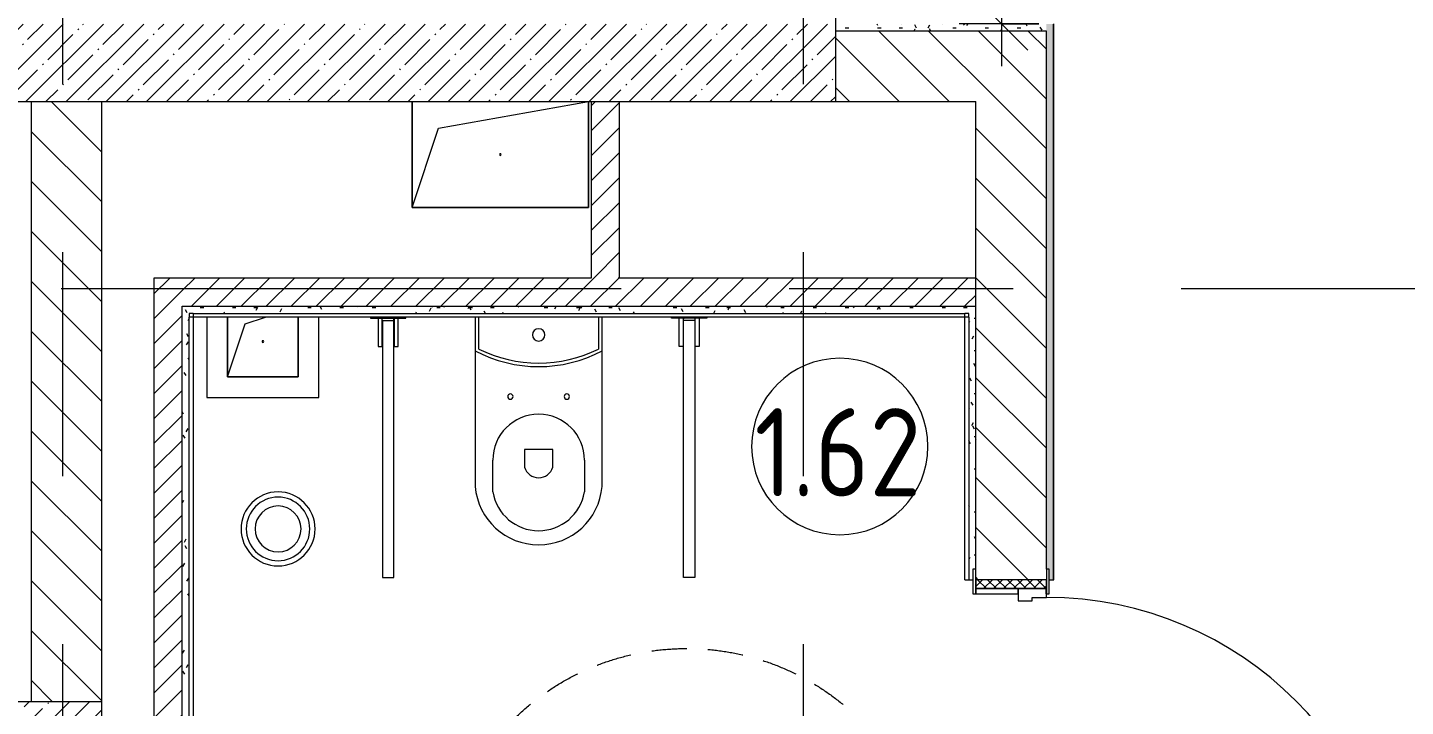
# Model space of a CAD drawing. Header units: millimetres. Extents: x 81494 to 296443, y -8553 to 29000.
# Drawn here: x 98510 to 102416, y 15816 to 17740 of the extents above; entities that cross this region are included whole.
import ezdxf

# ---------------------------------------------------------------- set-up
doc = ezdxf.new("R2010")
doc.units = ezdxf.units.MM
doc.linetypes.add('200_ШТРИХ__ш1_п0_6_', pattern=[160, 100, -60])
doc.linetypes.add('Осевая', pattern=[3175, 635, -476.25, 1587.5, -476.25])
for name, color, linetype, lineweight in [('A-ANNO-DIMS', 7, 'Continuous', 9), ('A-ANNO-DIMS-100', 7, 'Continuous', 9), ('A-AREA-IDEN', 7, 'Continuous', 9), ('A-DOOR', 7, 'Continuous', 9), ('A-DOOR-FRAM-2', 7, 'Continuous', 9), ('A-GENM', 7, 'Continuous', 9), ('I-WALL', 7, 'Continuous', 9), ('P-SANR-FIXT-1', 7, 'Continuous', 13), ('Оси-2', 7, 'Осевая', 9)]:
    doc.layers.add(name, color=color, linetype=linetype, lineweight=lineweight)
for name, color, linetype, lineweight, true_color in [('A-DOOR-1', 7, 'Continuous', 9, 0xc0c0c0), ('A-DOOR-FRAM-1', 7, 'Continuous', 9, 0xc0c0c0), ('A-WALL-1', 9, 'Continuous', 9, 0x808080), ('A-WALL-FNSH-1', 9, 'Continuous', 9, 0x808080), ('I-FURN-1', 9, 'Continuous', 9, 0x808080), ('I-FURN-2', 9, '200_ШТРИХ__ш1_п0_6_', 9, 0x808080), ('P-SANR-FIXT-2', 9, 'Continuous', 13, 0x808080)]:
    doc.layers.add(name, color=color, linetype=linetype, lineweight=lineweight, true_color=true_color)
doc.styles.add('GOST Common_1', font='GOST_Common.ttf', dxfattribs={"width": 0.9, "height": 250})
doc.styles.add('ISOCPEUR_1', font='isocpeur.ttf', dxfattribs={"width": 0.9, "height": 200})
doc.dimstyles.new('ISO-2_0_0_9К_Средний_округл2', dxfattribs={"dimscale": 304.8, "dimtxt": 199.196235, "dimasz": 0.492126, "dimexe": 0.393701, "dimexo": 0, "dimgap": 0, "dimtad": 1, "dimdec": 0, "dimrnd": 10, "dimzin": 0, "dimdsep": 46, "dimtxsty": 'ISOCPEUR_1', "dimblk1": 'OBLIQUE', "dimblk2": 'OBLIQUE', "dimsah": 1, "dimcen": 0.09, "dimdle": 0.393701, "dimazin": 0, "dimtfac": 1, "dimtdec": 4, "dimtix": 1, "dimtmove": 0, "dimatfit": 3, "dimfxl": 1, "dimtvp": 1, "dimtolj": 1, "dimtzin": 0, "dimarcsym": 2})
pattern_1 = [(45, (0, 0), (-57.024626, 57.024626), []), (45, (57.025, 0), (-57.024626, 57.024626), [100.806, -20.161, 3.353, -16.808])]
pattern_2 = [(135, (0, 0), (-70.71068, -70.71068), [])]
pattern_3 = [(45, (0, 0), (-35.35534, 35.35534), [])]
pattern_4 = [(0, (0, 0), (121.92, 30.48), [10.058, -81.382, 10.058, -81.382, -487.68]), (0, (0, 0), (121.92, 30.48), [-182.88, 10.058, -172.822, 10.058, -81.382, -213.36]), (0, (0, 0), (121.92, 30.48), [-457.2, 10.058, -50.902, 10.058, -142.342]), (120, (45.72, 15.24), (-87.356454, 90.345817), [10.058, -81.382, 10.058, -81.382, -487.68]), (120, (45.72, 15.24), (-87.356454, 90.345817), [-182.88, 10.058, -172.822, 10.058, -81.382, -213.36]), (120, (45.72, 15.24), (-87.356454, 90.345817), [-457.2, 10.058, -50.902, 10.058, -142.342]), (240, (60.96, 76.2), (-34.563546, -120.825817), [10.058, -81.382, 10.058, -81.382, -487.68]), (240, (60.96, 76.2), (-34.563546, -120.825817), [-182.88, 10.058, -172.822, 10.058, -81.382, -213.36]), (240, (60.96, 76.2), (-34.563546, -120.825817), [-457.2, 10.058, -50.902, 10.058, -142.342])]

# ---------------------------------------------------------------- blocks, each defined once
blk = doc.blocks.new('110_Дверь_СКБ_1Ст_Внутренняя1 - Д-4 1100x2100h_су мгн-31800557-План расстановки мебели и оборудования 1 этажа в осях 23_1-33')
at = {"layer": 'A-DOOR'}
h = blk.add_hatch(dxfattribs=at)
h.set_pattern_fill('FP_30', color=256, style=0, pattern_type=2)
h.set_pattern_definition([(135, (1751.41, 164.685), (-14.14214, -14.14214), []), (225, (1751.41, 164.685), (14.14214, -14.14214), [])])
h.paths.add_polyline_path([(562.5, 100), (537.5, 100), (537.5, -100), (562.5, -100)])
at = {"layer": 'A-DOOR-FRAM-2'}
h = blk.add_hatch(dxfattribs=at)
h.set_pattern_fill('FP_31', color=256, style=0, pattern_type=2)
h.set_pattern_definition([(45, (-371.384, 164.685), (-14.1421, 14.1421), []), (135, (-371.384, 164.685), (-14.1421, -14.1421), [])])
h.paths.add_polyline_path([(-512.5, 100), (-537.5, 100), (-537.5, -100), (-512.5, -100)])
at = {"layer": 'A-DOOR-1'}
for p, q in [((512.5, 1100), (472.5, 1100)), ((472.5, 1100), (472.5, 100)), ((512.5, 100), (512.5, 1100)), ((472.5, 100), (512.5, 100))]:
    blk.add_line(p, q, dxfattribs=at)
blk.add_arc((512.5, 100), 1000, 90, 180, dxfattribs=at)
at = {"layer": 'A-DOOR-FRAM-1'}
for p, q in [((-497.5, 108), (-567.5, 108)), ((-567.5, 108), (-567.5, 100)), ((-567.5, 100), (-497.5, 100)), ((-512.5, 100), (-537.5, 100)), ((-537.5, 100), (-537.5, -100)), ((-487.5, 100), (-512.5, 100)), ((-512.5, 100), (-512.5, 20)), ((-512.5, -100), (-512.5, 100)), ((-497.5, 100), (-512.5, 100)), ((-512.5, 100), (-512.5, 99)), ((-512.5, 99), (-497.5, 99)), ((-497.5, 100), (-497.5, 108)), ((-497.5, 99), (-497.5, 100)), ((-487.5, 60), (-487.5, 100)), ((512.5, 100), (512.5, 60)), ((537.5, 100), (512.5, 100)), ((592.5, 108), (522.5, 108)), ((522.5, 108), (522.5, 100)), ((537.5, 100), (522.5, 100)), ((522.5, 100), (522.5, 99)), ((522.5, 100), (592.5, 100)), ((522.5, 99), (537.5, 99)), ((537.5, 20), (537.5, 100)), ((562.5, 100), (537.5, 100)), ((537.5, 100), (537.5, -100)), ((537.5, 99), (537.5, 100)), ((562.5, -100), (562.5, 100)), ((592.5, 100), (592.5, 108)), ((-477.5, 60), (-487.5, 60)), ((-477.5, 20), (-477.5, 60)), ((512.5, 60), (502.5, 60)), ((502.5, 60), (502.5, 20)), ((-512.5, 20), (-477.5, 20)), ((-497.5, 20), (-512.5, 20)), ((-512.5, 20), (-512.5, -100)), ((-497.5, -100), (-497.5, 20)), ((502.5, 20), (537.5, 20)), ((537.5, 20), (522.5, 20)), ((522.5, 20), (522.5, -100)), ((537.5, -100), (537.5, 20)), ((-497.5, -100), (-567.5, -100)), ((-567.5, -100), (-567.5, -108)), ((-567.5, -108), (-497.5, -108)), ((-537.5, -100), (-512.5, -100)), ((-512.5, -100), (-497.5, -100)), ((-497.5, -108), (-497.5, -100)), ((522.5, -100), (537.5, -100)), ((592.5, -100), (522.5, -100)), ((522.5, -100), (522.5, -108)), ((522.5, -108), (592.5, -108)), ((537.5, -100), (562.5, -100)), ((592.5, -108), (592.5, -100))]:
    blk.add_line(p, q, dxfattribs=at)
blk = doc.blocks.new('FRT_2D_Символ _разворот МГН_1 - D1_4_Символ доступности разворота МГН _360__-18618045-План расстановки мебели и оборудования 1 этажа в осях 23_1-33')
at = {"layer": 'I-FURN-1'}
for p, q in [((0, 60.4), (0, -59.6)), ((-65, 0), (65, 0))]:
    blk.add_line(p, q, dxfattribs=at)
at = {"layer": 'I-FURN-2'}
for p, q in [((-300, 325.4), (-300, -185.8)), ((-300, 325.4), (-200, 325.4)), ((-200, 195.4), (-200, 325.4)), ((200, 325.4), (300, 325.4)), ((200, 195.4), (200, 325.4)), ((300, 325.4), (300, -185.8)), ((-200, 195.4), (200, 195.4)), ((-300, -185.8), (-250, -185.8)), ((-250, -185.8), (-250, -435.8)), ((300, -185.8), (250, -185.8)), ((250, -185.8), (250, -435.8)), ((-200, -435.8), (-250, -435.8)), ((-200, -435.8), (-200, -645.8)), ((200, -435.8), (250, -435.8)), ((200, -435.8), (200, -645.8)), ((-200, -645.8), (200, -645.8))]:
    blk.add_line(p, q, dxfattribs=at)
blk.add_circle((0, 0), 700, dxfattribs=at)
blk = doc.blocks.new('132_МГН_Поручень для унитаза_тип откидной - ПР 1Р-18619933-План расстановки мебели и оборудования 1 этажа в осях 23_1-33')
at = {"layer": 'A-GENM'}
for p, q in [((-50, -3), (-50, 0)), ((50, 0), (50, -3)), ((50, -3), (-50, -3)), ((-17, -3), (-28.2, -3)), ((-28.2, -83), (-28.2, -3)), ((-17, -3), (-17, -83)), ((-16.6, -8.9), (-16.6, -4.2)), ((-16, -9.5), (-16.6, -8.9)), ((16, -9.5), (-16, -9.5)), ((-16, -738), (-16, -9.5)), ((16, -9.5), (16.6, -8.9)), ((16, -9.5), (16, -738)), ((16.6, -8.9), (16.6, -4.2)), ((28.2, -3), (17, -3)), ((17, -83), (17, -3)), ((28.2, -3), (28.2, -83)), ((-17, -83), (-28.2, -83)), ((28.2, -83), (17, -83)), ((16, -738), (-16, -738))]:
    blk.add_line(p, q, dxfattribs=at)
for centre, start, end in [((-15.3, -4.2), 90, 180), ((15.3, -4.2), 0, 90)]:
    blk.add_arc(centre, 1.24, start, end, dxfattribs=at)
blk = doc.blocks.new('132_МГН_Поручень для унитаза_тип откидной - ПР 1Р-V3-План расстановки мебели и оборудования 1 этажа в осях 23_1-33')
at = {"layer": 'A-GENM'}
for p, q in [((-16, 738), (-16, 9.5)), ((16, 738), (-16, 738)), ((16, 9.5), (16, 738)), ((-28.2, 83), (-28.2, 3)), ((-17, 83), (-28.2, 83)), ((-17, 3), (-17, 83)), ((17, 83), (17, 3)), ((28.2, 83), (17, 83)), ((28.2, 3), (28.2, 83)), ((-50, 3), (-50, 0)), ((50, 3), (-50, 3)), ((-17, 3), (-28.2, 3)), ((-16, 9.5), (-16.6, 8.9)), ((-16.6, 8.9), (-16.6, 4.2)), ((16, 9.5), (-16, 9.5)), ((16, 9.5), (16.6, 8.9)), ((16.6, 8.9), (16.6, 4.2)), ((28.2, 3), (17, 3)), ((50, 0), (50, 3))]:
    blk.add_line(p, q, dxfattribs=at)
for centre, start, end in [((-15.3, 4.2), 180, 270), ((15.3, 4.2), 270, 360)]:
    blk.add_arc(centre, 1.24, start, end, dxfattribs=at)
blk = doc.blocks.new('GM_Отверстие прямоугольное _в плите_ - Отверстие-21610241-План расстановки мебели и оборудования 1 этажа в осях 23_1-33')
at = {"layer": 'A-GENM'}
for p, q in [((-250, -150), (-250, 150)), ((-250, 150), (-250, -150)), ((-175, 75), (250, 150)), ((250, 150), (250, -150)), ((250, -150), (250, 150)), ((-250, -150), (-175, 75)), ((250, -150), (-250, -150)), ((-250, -150), (250, -150))]:
    blk.add_line(p, q, dxfattribs=at)
for start, end in [(360, 180), (180, 360)]:
    blk.add_arc((0, 0), 2.5, start, end, dxfattribs=at)
blk = doc.blocks.new('GM_Отверстие прямоугольное _в плите_ - Отверстие-21604341-План расстановки мебели и оборудования 1 этажа в осях 23_1-33')
at = {"layer": 'A-GENM'}
for p, q in [((-100, -100), (-100, 69)), ((-100, 69), (-100, -100)), ((-100, -100), (-50, 50)), ((-50, 50), (7, 69)), ((100, 69), (100, -100)), ((100, -100), (100, 69)), ((100, -100), (-100, -100)), ((-100, -100), (100, -100))]:
    blk.add_line(p, q, dxfattribs=at)
for start, end in [(360, 180), (180, 360)]:
    blk.add_arc((0, 0), 2.5, start, end, dxfattribs=at)
blk = doc.blocks.new('мусорная корзина - Round_ Metal-30590745-План расстановки мебели и оборудования 1 этажа в осях 23_1-33')
at = {"layer": 'P-SANR-FIXT-2'}
for radius, start, end in [(105, 0, 180), (90, 360, 180), (65, 0, 180), (105, 180, 360), (90, 180, 360), (65, 180, 360)]:
    blk.add_arc((0, 0), radius, start, end, dxfattribs=at)
blk = doc.blocks.new('WC Seat_2 with Cistern-Wall Based - SE21-33487045-План расстановки мебели и оборудования 1 этажа в осях 23_1-33')
at = {"layer": 'P-SANR-FIXT-2'}
for p, q in [((-55, 485.5), (-55, 100.5)), ((-5, 410.5), (-5, 500.5)), ((255, 500.5), (255, 410.5)), ((305, 100.5), (305, 485.5)), ((85, 430.5), (85, 380.5)), ((165, 380.5), (165, 430.5)), ((85, 380.5), (165, 380.5)), ((-55, 100.5), (-55, 5.5)), ((-45, 5.5), (-45, 95.6)), ((295, 95.6), (295, 5.5)), ((305, 5.5), (305, 100.5))]:
    blk.add_line(p, q, dxfattribs=at)
for centre, radius, start, end in [((125, 469.8), 180.7, 4.9791, 175.0209), ((125, 478.7), 131.8, 9.5273, 170.4727), ((125, 418.8), 41.7, 16.2602, 163.7398), ((125, 410.5), 130, 180, 360), ((45, 230.5), 7.5, 0, 180), ((205, 230.5), 7.5, 0, 180), ((45, 230.5), 7.5, 180, 360), ((205, 230.5), 7.5, 180, 360), ((125, -237), 382.5, 61.9275, 118.0725), ((125, -247), 382.5, 63.6122, 116.3878), ((125, 55.5), 17.5, 0, 180), ((125, 55.5), 17.5, 180, 360)]:
    blk.add_arc(centre, radius, start, end, dxfattribs=at)
blk = doc.blocks.new('Plumbing_Drainage_hansgrohe_56248XXX-RainDrain-Point-Complete-set-po - 800 Stainless Steel Optic-V128-План расстановки мебели и оборудования 1 этажа в осях 23_1-33')
at = {"layer": 'P-SANR-FIXT-2'}
for p, q in [((-158.5, 69), (-158.5, -158.5)), ((158.5, -158.5), (158.5, 69)), ((-158.5, -158.5), (158.5, -158.5))]:
    blk.add_line(p, q, dxfattribs=at)
blk = doc.blocks.new('Марка_Помещения - Номер-25198446-План расстановки мебели и оборудования 1 этажа в осях 23_1-33')
at = {"layer": 'A-AREA-IDEN'}
for start, end in [(360, 180), (180, 360)]:
    blk.add_arc((0, 0), 2.5, start, end, dxfattribs=at)
blk = doc.blocks.new('DIMBLOCK55-План расстановки мебели и оборудования 1 этажа в осях 23_1-33')
at = {"layer": 'A-ANNO-DIMS-100'}
for p, q in [((101270.6, 19374.5), (101270.6, 17631)), ((100920, 19254.5), (101390.6, 19254.5)), ((101270.6, 19254.5), (100920, 19254.5)), ((101376.7, 17751), (101150.6, 17751)), ((101270.6, 17751), (101376.7, 17751))]:
    blk.add_line(p, q, dxfattribs=at)
at = {"layer": 'A-ANNO-DIMS-100', "lineweight": 20}
for p, q in [((101270.6, 19254.5), (101195.6, 19329.5)), ((101270.6, 19254.5), (101345.6, 19179.5)), ((101270.6, 17751), (101195.6, 17826)), ((101270.6, 17751), (101345.6, 17676))]:
    blk.add_line(p, q, dxfattribs=at)
at = {"layer": 'A-ANNO-DIMS-100', "color": 0, "insert": (101009.3, 18267.2), "char_height": 200, "width": 565.411, "attachment_point": 1, "rotation": 90, "line_spacing_factor": 1.149209, "style": 'ISOCPEUR_1'}
blk.add_mtext('1500', dxfattribs=at)
blk = doc.blocks.new('_Oblique')
at = {"color": 0, "linetype": 'ByBlock', "lineweight": -2}
blk.add_line((-0.5, -0.5), (0.5, 0.5), dxfattribs=at)

msp = doc.modelspace()

# ---------------------------------------------------------------- hatches: boundary and pattern name
at = {"layer": 'I-WALL'}
h = msp.add_hatch(dxfattribs=at)
h.set_pattern_fill('FP_2', color=256, style=0, pattern_type=2)
h.set_pattern_definition(pattern_1)
h.paths.add_polyline_path([(100800, 17530), (100800, 17750), (94800, 17750), (94800, 17530), (100644.8, 17530)])
h = msp.add_hatch(dxfattribs=at)
h.set_pattern_fill('FP_67', color=256, style=0, pattern_type=2)
h.set_pattern_definition(pattern_4)
h.paths.add_polyline_path([(100800, 17730), (101398, 17730), (101398, 17750), (100800, 17750)])
h = msp.add_hatch(dxfattribs=at)
h.set_pattern_fill('FP_67', color=256, style=0, pattern_type=2)
h.set_pattern_definition(pattern_4)
h.paths.add_polyline_path([(101418, 13557), (101418, 15050), (101406, 15050), (101406, 15045), (101398, 15045), (101398, 13557)])
h.paths.add_polyline_path([(101406, 16175), (101418, 16175), (101418, 17750), (101398, 17750), (101398, 16205), (101406, 16205)])
h = msp.add_hatch(dxfattribs=at)
h.set_pattern_fill('FP_4', color=256, style=0, pattern_type=2)
h.set_pattern_definition(pattern_2)
h.paths.add_polyline_path([(101198, 17530), (101398, 17530), (101398, 17730), (100800, 17730), (100800, 17530), (100987.9, 17530)])
h = msp.add_hatch(dxfattribs=at)
h.set_pattern_fill('FP_4', color=256, style=0, pattern_type=2)
h.set_pattern_definition(pattern_2)
h.paths.add_polyline_path([(98720, 15830), (98720, 17530), (98520, 17530), (98520, 15830)])
h = msp.add_hatch(dxfattribs=at)
h.set_pattern_fill('FP_3', color=256, style=0, pattern_type=2)
h.set_pattern_definition(pattern_3)
h.paths.add_polyline_path([(100188, 17030), (100188, 17530), (100108, 17530), (100108, 17030)])
h = msp.add_hatch(dxfattribs=at)
h.set_pattern_fill('FP_4', color=256, style=0, pattern_type=2)
h.set_pattern_definition(pattern_2)
h.paths.add_polyline_path([(101198, 13600), (101398, 13600), (101398, 15075), (101198, 15075), (101198, 14120)])
h.paths.add_polyline_path([(101398, 16175), (101398, 17530), (101198, 17530), (101198, 16175)])
h = msp.add_hatch(dxfattribs=at)
h.set_pattern_fill('FP_3', color=256, style=0, pattern_type=2)
h.set_pattern_definition(pattern_3)
h.paths.add_polyline_path([(98868, 14200), (98948, 14200), (98948, 17030), (98868, 17030), (98868, 14765.1)])
h = msp.add_hatch(dxfattribs=at)
h.set_pattern_fill('FP_3', color=256, style=0, pattern_type=2)
h.set_pattern_definition(pattern_3)
h.paths.add_polyline_path([(101198, 16950), (101198, 17030), (98948, 17030), (98948, 16950), (100987.9, 16950)])
h = msp.add_hatch(dxfattribs=at)
h.set_pattern_fill('FP_67', color=256, style=0, pattern_type=2)
h.set_pattern_definition(pattern_4)
h.paths.add_polyline_path([(98968, 16930), (101178, 16930), (101178, 16950), (98948, 16950), (98948, 16930)])
h = msp.add_hatch(dxfattribs=at)
h.set_pattern_fill('FP_67', color=256, style=0, pattern_type=2)
h.set_pattern_definition(pattern_4)
h.paths.add_polyline_path([(98968, 14200), (98968, 16930), (98948, 16930), (98948, 14200)])
h = msp.add_hatch(dxfattribs=at)
h.set_pattern_fill('FP_67', color=256, style=0, pattern_type=2)
h.set_pattern_definition(pattern_4)
h.paths.add_polyline_path([(101198, 14220), (101198, 15045), (101190, 15045), (101190, 15050), (101178, 15050), (101178, 14220)])
h.paths.add_polyline_path([(101178, 16175), (101190, 16175), (101190, 16205), (101198, 16205), (101198, 16950), (101178, 16950), (101178, 16881.8)])
h = msp.add_hatch(dxfattribs=at)
h.set_pattern_fill('FP_2', color=256, style=0, pattern_type=2)
h.set_pattern_definition(pattern_1)
h.paths.add_polyline_path([(98720, 13620), (98720, 15830), (98500, 15830), (98500, 13620)])

# ---------------------------------------------------------------- linework, layer by layer
at = {"layer": 'A-WALL-1'}
for p, q in [((100800, 21400), (100800, 17530)), ((101418, 16175), (101418, 17750)), ((101398, 17730), (100800, 17730)), ((101398, 16205), (101398, 17730)), ((97720, 17530), (100800, 17530)), ((98520, 17530), (98520, 15830)), ((98720, 13620), (98720, 17530)), ((100108, 17530), (100108, 17030)), ((100188, 17030), (100188, 17530)), ((100800, 17530), (101198, 17530)), ((101198, 16205), (101198, 17530)), ((100108, 17030), (98868, 17030)), ((98868, 17030), (98868, 14200)), ((101198, 17030), (100188, 17030)), ((98948, 16950), (101198, 16950)), ((98948, 14200), (98948, 16950)), ((98968, 14231), (98968, 16919)), ((98979, 16930), (101167, 16930)), ((101178, 16919), (101178, 16175)), ((101178, 16175), (101190, 16175)), ((101406, 16175), (101418, 16175)), ((97720, 15830), (98720, 15830))]:
    msp.add_line(p, q, dxfattribs=at)
at = {"layer": 'A-WALL-FNSH-1'}
for p, q in [((101419, 16175), (101419, 17751)), ((101418, 16175), (101419, 16175))]:
    msp.add_line(p, q, dxfattribs=at)
at = {"layer": 'I-WALL'}
for p, q in [((98968, 16930), (98968, 16919)), ((98979, 16930), (98968, 16930)), ((101178, 16919), (98968, 16919)), ((98979, 16930), (98979, 14220)), ((101167, 16175), (101167, 16930)), ((101178, 16930), (101167, 16930)), ((101178, 16919), (101178, 16930)), ((101167, 16175), (101178, 16175))]:
    msp.add_line(p, q, dxfattribs=at)
at = {"layer": 'Оси-2'}
for p, q in [((100710, 593.7), (100710, 19528.3)), ((98610, 593.7), (98610, 19415.1)), ((84793.9, 17000), (122455, 17000))]:
    msp.add_line(p, q, dxfattribs=at)

# ---------------------------------------------------------------- block references
at = {"layer": 'A-AREA-IDEN', "xscale": 99.99999999999993, "yscale": 99.99999999999993, "zscale": 99.99999999999993}
msp.add_blockref('Марка_Помещения - Номер-25198446-План расстановки мебели и оборудования 1 этажа в осях 23_1-33', (100812.4, 16552.7), dxfattribs=at)
at = {"layer": 'A-DOOR-1', "rotation": 270}
msp.add_blockref('110_Дверь_СКБ_1Ст_Внутренняя1 - Д-4 1100x2100h_су мгн-31800557-План расстановки мебели и оборудования 1 этажа в осях 23_1-33', (101298, 15637.5), dxfattribs=at)
at = {"layer": 'A-GENM'}
for name, p in [('GM_Отверстие прямоугольное _в плите_ - Отверстие-21610241-План расстановки мебели и оборудования 1 этажа в осях 23_1-33', (99850, 17380)), ('GM_Отверстие прямоугольное _в плите_ - Отверстие-21604341-План расстановки мебели и оборудования 1 этажа в осях 23_1-33', (99177, 16850))]:
    msp.add_blockref(name, p, dxfattribs=at)
at = {"layer": 'I-FURN-1', "rotation": 269.9999999999996}
msp.add_blockref('FRT_2D_Символ _разворот МГН_1 - D1_4_Символ доступности разворота МГН _360__-18618045-План расстановки мебели и оборудования 1 этажа в осях 23_1-33', (100378, 15280), dxfattribs=at)
at = {"layer": 'P-SANR-FIXT-1', "rotation": 180}
msp.add_blockref('132_МГН_Поручень для унитаза_тип откидной - ПР 1Р-V3-План расстановки мебели и оборудования 1 этажа в осях 23_1-33', (99531.8, 16919), dxfattribs=at)
at = {"layer": 'P-SANR-FIXT-1'}
msp.add_blockref('132_МГН_Поручень для унитаза_тип откидной - ПР 1Р-18619933-План расстановки мебели и оборудования 1 этажа в осях 23_1-33', (100385.7, 16919), dxfattribs=at)
at = {"layer": 'P-SANR-FIXT-2'}
for name, p in [('Plumbing_Drainage_hansgrohe_56248XXX-RainDrain-Point-Complete-set-po - 800 Stainless Steel Optic-V128-План расстановки мебели и оборудования 1 этажа в осях 23_1-33', (99177, 16850)), ('мусорная корзина - Round_ Metal-30590745-План расстановки мебели и оборудования 1 этажа в осях 23_1-33', (99220, 16319))]:
    msp.add_blockref(name, p, dxfattribs=at)
at = {"layer": 'P-SANR-FIXT-2', "rotation": 180}
msp.add_blockref('WC Seat_2 with Cistern-Wall Based - SE21-33487045-План расстановки мебели и оборудования 1 этажа в осях 23_1-33', (100083.7, 16924.5), dxfattribs=at)

# ---------------------------------------------------------------- texts
at = {"layer": 'A-AREA-IDEN', "insert": (100570.5, 16661.3), "char_height": 250, "width": 606.076, "attachment_point": 1, "style": 'GOST Common_1'}
msp.add_mtext('1.62', dxfattribs=at)

# ---------------------------------------------------------------- dimensions: what is measured, and where the dimension line sits
at = {"layer": 'A-ANNO-DIMS'}
dim = msp.add_linear_dim(base=(101270.6225808, 17751.0000053), p1=(100920, 19254.5000053), p2=(101376.688598, 17751.0000053), angle=90, dimstyle='ISO-2_0_0_9К_Средний_округл2', override={"dimpost": '<>', "dimfxl": 1571.329604}, dxfattribs=at)
dim.commit()
dim.dimension.update_dxf_attribs({"geometry": 'DIMBLOCK55-План расстановки мебели и оборудования 1 этажа в осях 23_1-33', "text_midpoint": (101170.6225808, 18502.7500053)})

doc.saveas('drawing.dxf')
